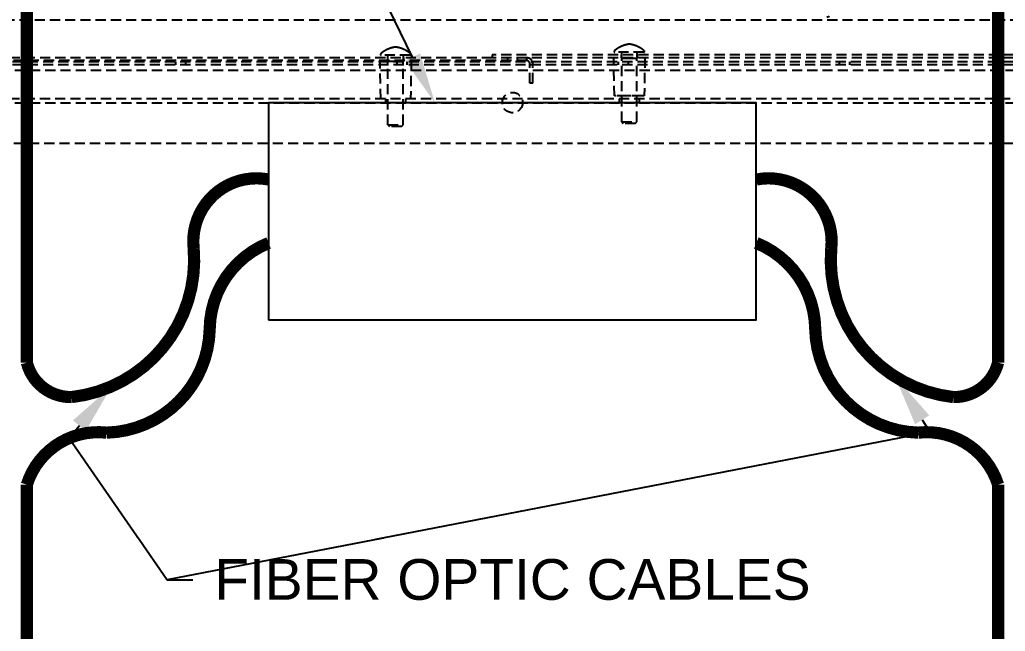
# Model space of a CAD drawing. Header units: feet. Extents: x -208 to 2089, y -974 to 342.
# Drawn here: x 1066.18 to 1090.43, y 220.38 to 235.42 of the extents above; entities that cross this region are included whole.
import ezdxf
from ezdxf import colors
from ezdxf.entities.mleader import LeaderData, LeaderLine
from ezdxf.math import Vec2, Vec3

# ---------------------------------------------------------------- set-up
doc = ezdxf.new("R2010")
doc.units = ezdxf.units.FT
doc.header["$MEASUREMENT"] = 0
doc.linetypes.add('HIDDEN', pattern=[0.375, 0.25, -0.125])
for name, color, linetype in [('CONC-HATCH', 253, 'Continuous'), ('E-CABL-FO', 120, 'FIBER_OPTIC'), ('E-EQPM-CAB', 5, 'Continuous'), ('E-EQPM-ENCL', 8, 'Continuous'), ('G-ANNO-TEXT', 1, 'Continuous')]:
    doc.layers.add(name, color=color, linetype=linetype)
doc.styles.add('NEI-A', font='arial.ttf', dxfattribs={"height": 0.1})
doc.linetypes.add('FIBER_OPTIC', pattern='A,0.2,-0.05,0,-0.05,0.2,-0.15,["FO",Standard,S=0.1,R=0,X=-0.04,Y=-0.05],-0.25,0.2,-0.05,0,-0.05', length=1.2)

msp = doc.modelspace()

# ---------------------------------------------------------------- linework, layer by layer
at = {"layer": 'E-EQPM-ENCL', "linetype": 'HIDDEN'}
for p, q in [((1075.2389, 232.83993), (1075.6139, 232.83993)), ((1075.2389, 232.83993), (1075.2789, 232.79994)), ((1075.5739, 232.79994), (1075.6139, 232.83993)), ((1080.98891, 232.91194), (1081.36391, 232.91194)), ((1080.98891, 232.91194), (1081.02891, 232.87192)), ((1081.32391, 232.87193), (1081.02891, 232.87193)), ((1081.32391, 232.87192), (1081.36391, 232.91194)), ((1075.57391, 232.79993), (1075.27891, 232.79993)), ((1054.40466, 232.38468), (1102.19816, 232.38468))]:
    msp.add_line(p, q, dxfattribs=at)

# ---------------------------------------------------------------- leaders
at = {"layer": 'G-ANNO-TEXT'}
ml = msp.add_multileader_mtext('Standard', dxfattribs=at)
ml.set_content('FIBER OPTIC PATCH PANEL', color=256, style='NEI-A')
ml.set_leader_properties()
ml.build(insert=Vec2(0, 0))
ml.multileader.update_dxf_attribs({"dogleg_length": 0.0625, "arrow_head_size": 1.25, "scale": 10})
ctx = ml.context
ctx.base_point, ctx.scale, ctx.char_height, ctx.arrow_head_size, ctx.landing_gap_size, ctx.plane_origin = Vec3(1070.41758, 246.91875), 10, 1, 1.25, 0.625, Vec3(1080.99314, 250.72419)
notes = []
notes.append((ctx, [(0, (1, 1, 0), (1069.79258, 246.91875), (1, 0), 0.625, [(0, [(1076.3926, 233.37893)], 0, [])])]))
ctx.mtext.insert, ctx.mtext.defined_height, ctx.mtext.flow_direction = Vec3(1071.04258, 247.42728), 0.50853, 5
ctx.mtext.has_bg_fill, ctx.mtext.bg_color, ctx.mtext.bg_scale_factor, ctx.mtext.bg_transparency, ctx.mtext.use_window_bg_color = 1, -1073741824, 1.5, 0, 1
ml = msp.add_multileader_mtext('Standard', dxfattribs=at)
ml.set_content('FIBER OPTIC CABLES', color=256, style='NEI-A')
ml.set_leader_properties()
ml.build(insert=Vec2(0, 0))
ml.multileader.update_dxf_attribs({"dogleg_length": 0.0625, "arrow_head_size": 1.25, "scale": 10})
ctx = ml.context
ctx.base_point, ctx.scale, ctx.char_height, ctx.arrow_head_size, ctx.landing_gap_size, ctx.plane_origin = Vec3(1070.43425, 221.64823), 10, 1, 1.25, 0.625, Vec3(1055.46494, 206.20723)
ctx.text_align_type = 1
notes.append((ctx, [(1, (1, 1, 0), (1069.80925, 221.64823), (1, 0), 0.625, [(3, [(1087.71804, 226.64255), (1088.57507, 225.27674)], 0, []), (1, [(1068.43689, 226.40519), (1067.39602, 225.13423)], 0, [])])]))
ctx.mtext.insert, ctx.mtext.width, ctx.mtext.alignment, ctx.mtext.flow_direction = Vec3(1078.30141, 222.15676), 23.89675, 2, 5
ctx.mtext.has_bg_fill, ctx.mtext.bg_color, ctx.mtext.bg_scale_factor, ctx.mtext.bg_transparency, ctx.mtext.use_window_bg_color = 1, -1073741824, 1.5, 0, 1
for ctx, leaders in notes:
    for number, flags, end, landing, length, lines in leaders:
        leader = LeaderData()
        leader.index, (leader.has_last_leader_line, leader.has_dogleg_vector, leader.attachment_direction) = number, flags
        leader.last_leader_point, leader.dogleg_vector, leader.dogleg_length = Vec3(end), Vec3(landing), length
        for number, points, colour, breaks in lines:
            line = LeaderLine()
            line.index, line.vertices, line.color, line.breaks = number, Vec3.list(points), colors.encode_raw_color(colour), breaks
            leader.lines.append(line)
        ctx.leaders.append(leader)

# ---------------------------------------------------------------- next in the draw order: hatches: boundary and pattern name
at = {"layer": 'CONC-HATCH'}
h = msp.add_hatch(dxfattribs=at)
h.set_pattern_fill('AR-CONC', color=256)
h.set_pattern_definition([(50, (1053.63, 76.627), (7.1726, -0.62752), [0.75, -8.25]), (355, (1053.63, 76.627), (-1.3875, 7.52192), [0.6, -6.6]), (100.4514, (1054.228, 76.5745), (5.7851, 6.8944), [0.6374, -7.01142]), (46.184, (1053.63, 78.627), (10.6724, -1.6552), [1.125, -12.375]), (96.6356, (1054.52, 78.489), (9.3466, 9.7412), [0.9561, -10.51714]), (351.184, (1053.63, 78.627), (9.3466, 9.7412), [0.9, -9.9]), (21, (1054.63, 78.127), (5.96907, -4.02619), [0.75, -8.25]), (326, (1054.63, 78.127), (2.43315, 7.2515), [0.6, -6.6]), (71.4514, (1055.1276, 77.791), (8.40222, 3.2253), [0.6374, -7.01142]), (37.5, (1053.6301, 76.6268), (0.1216, 3.32894), [0, -6.52, 0, -6.7, 0, -6.625]), (7.5, (1053.63, 76.627), (2.630695, 3.94412), [0, -3.82, 0, -6.37, 0, -2.525]), (327.5, (1051.4, 76.6268), (5.338224, -0.22555), [0, -2.5, 0, -7.8, 0, -10.35]), (317.5, (1050.4, 76.627), (5.83186, 1.00105), [0, -3.25, 0, -5.18, 0, -7.35])])
h.paths.add_polyline_path([(1110.30141, 241.41593), (1091.24978, 241.41593), (1091.24978, 235.48793), (1104.33236, 235.48793), (1104.33236, 235.41593), (1104.35607, 235.41593), (1104.40436, 235.41593), (1104.40436, 226.98793), (1104.59186, 226.98793), (1104.59186, 226.73793), (1104.59186, 224.23793), (1104.59186, 223.98793), (1104.40436, 223.98793), (1104.40436, 216.68512, -2.04207298), (1104.40436, 216.49948), (1104.40436, 214.55993), (1104.33236, 214.48793), (1091.24978, 214.48793), (1091.24978, 208.55993), (1110.30141, 208.55993)])
h.paths.add_polyline_path([(1104.417, 216.61172, 0.30781747), (1104.43652, 216.54419, 3.24867847)], flags=17)
h.paths.add_polyline_path([(1089.24978, 241.41593), (1067.35303, 241.41593), (1067.35303, 235.48793), (1089.24978, 235.48793)])
h.paths.add_polyline_path([(1065.35303, 241.41593), (1046.30141, 241.41593), (1046.30141, 208.55993), (1065.35303, 208.55993), (1065.35303, 214.48793), (1052.26986, 214.48793), (1052.26986, 214.55993), (1052.24615, 214.55993), (1052.19786, 214.55993), (1052.19786, 216.49903, -2.02573247), (1052.19786, 216.68558), (1052.19786, 223.98793), (1052.01036, 223.98793), (1052.01036, 224.23793), (1052.01036, 226.73793), (1052.01036, 226.98793), (1052.19786, 226.98793), (1052.19786, 235.41593), (1052.26986, 235.48793), (1065.35303, 235.48793)])
h.paths.add_polyline_path([(1052.18581, 216.57289, 0.30781744), (1052.1663, 216.64042, 3.24867882)], flags=17)
h.paths.add_polyline_path([(1089.24978, 214.48793), (1081.70137, 214.48793), (1081.70137, 214.36645, -0.20151379), (1081.55136, 214.00938), (1081.55135, 213.50745), (1080.55135, 213.50747), (1080.55136, 214.0094, -0.20151172), (1080.40137, 214.36647), (1080.40137, 214.48793), (1067.35303, 214.48793), (1067.35303, 208.55993), (1089.24978, 208.55993)])

# ---------------------------------------------------------------- next in the draw order: linework, layer by layer
at = {"layer": 'E-CABL-FO', "linetype": 'Continuous', "const_width": 0.3, "flags": 128}
for points in [[(1072.30141, 231.49282, 0.50656089), (1070.45766, 229.79617, -0.40596581), (1067.45445, 226.14163, -0.34913556), (1066.35303, 226.98793), (1066.35303, 266.52304)], [(1084.30141, 231.49282, -0.50656089), (1086.14515, 229.79617, 0.40596581), (1089.14836, 226.14163, 0.34913556), (1090.24978, 226.98793), (1090.24978, 266.52304)], [(1072.30141, 229.93171, 0.30266137), (1070.85161, 227.81163, -0.39921119), (1068.31936, 225.26682, 0.35933326), (1066.35303, 223.98793), (1066.35303, 184.45282)], [(1084.30141, 229.93171, -0.30266137), (1085.7512, 227.81163, 0.39921119), (1088.28345, 225.26682, -0.35933326), (1090.24978, 223.98793), (1090.24978, 184.45282)]]:
    msp.add_lwpolyline(points, format="xyb", dxfattribs=at)
at = {"layer": 'E-EQPM-CAB'}
msp.add_lwpolyline([(1072.30141, 228.0456), (1084.30141, 228.0456), (1084.30141, 233.37893), (1072.30141, 233.37893)], close=True, dxfattribs=at)
at = {"layer": 'E-EQPM-ENCL', "linetype": 'HIDDEN'}
for p, q in [((1052.29527, 235.41593), (1104.30695, 235.41593)), ((1075.78201, 234.54993), (1075.0708, 234.54993)), ((1075.23891, 234.39393), (1075.23891, 234.54993)), ((1075.61391, 234.54993), (1075.61391, 234.39393)), ((1104.14941, 234.55993), (1077.80141, 234.55993)), ((1077.80141, 234.55993), (1077.80141, 234.48793)), ((1081.53201, 234.62193), (1080.8208, 234.62193)), ((1080.98141, 234.48793), (1080.98141, 234.55993)), ((1080.98891, 234.46593), (1080.98891, 234.62193)), ((1081.36391, 234.62193), (1081.36391, 234.46593)), ((1081.37241, 234.55993), (1081.37241, 234.48793)), ((1077.80141, 234.48793), (1052.45341, 234.48793)), ((1078.64941, 234.41593), (1052.45341, 234.41593)), ((1104.12616, 234.38468), (1052.47666, 234.38468)), ((1104.12616, 234.31268), (1052.47666, 234.31268)), ((1070.00975, 234.38468), (1070.00975, 234.31268)), ((1070.25974, 234.38468), (1070.25974, 234.31268)), ((1075.05891, 233.47593), (1075.0425, 234.41593)), ((1075.23041, 234.48793), (1075.23041, 234.41593)), ((1075.2389, 232.83993), (1075.2389, 234.39393)), ((1075.27891, 234.39393), (1075.23891, 234.39393)), ((1075.42641, 234.39393), (1075.27891, 234.39393)), ((1075.57391, 234.39393), (1075.42641, 234.39393)), ((1075.45418, 234.38468), (1075.45418, 234.31268)), ((1075.61391, 234.39393), (1075.57391, 234.39393)), ((1075.6139, 232.83993), (1075.6139, 234.39393)), ((1075.62141, 234.48793), (1075.62141, 234.41593)), ((1075.70418, 234.38468), (1075.70418, 234.31268)), ((1075.81031, 234.41593), (1075.79391, 233.47593)), ((1104.14941, 234.48793), (1077.80141, 234.48793)), ((1078.1764, 234.48794), (1078.1764, 234.41594)), ((1078.42641, 234.41594), (1078.42641, 234.48794)), ((1078.64941, 234.48793), (1078.64941, 234.41593)), ((1078.72941, 233.86293), (1078.72941, 234.33593)), ((1078.80141, 233.86293), (1078.80141, 234.33593)), ((1080.80891, 233.54793), (1080.7925, 234.48793)), ((1080.89863, 234.38468), (1080.89863, 234.31268)), ((1081.02891, 234.46593), (1080.98891, 234.46593)), ((1080.98891, 232.91194), (1080.98891, 234.46593)), ((1081.17641, 234.46593), (1081.02891, 234.46593)), ((1081.14863, 234.38468), (1081.14863, 234.31268)), ((1081.32391, 234.46593), (1081.17641, 234.46593)), ((1081.36391, 234.46593), (1081.32391, 234.46593)), ((1081.36391, 232.91194), (1081.36391, 234.46593)), ((1081.56031, 234.48793), (1081.54391, 233.54793)), ((1086.34307, 234.38468), (1086.34307, 234.31268)), ((1086.59308, 234.38468), (1086.59308, 234.31268)), ((1055.92941, 234.17893), (1100.67341, 234.17893)), ((1078.80141, 233.86293), (1078.72941, 233.86293)), ((1080.85391, 233.54793), (1080.80891, 233.54793)), ((1081.13141, 233.54793), (1080.85391, 233.54793)), ((1081.22141, 233.54793), (1081.13141, 233.54793)), ((1081.49891, 233.54793), (1081.22141, 233.54793)), ((1081.54391, 233.54793), (1081.49891, 233.54793)), ((1100.67341, 233.47593), (1055.92941, 233.47593)), ((1055.92941, 233.37893), (1100.67341, 233.37893)), ((1075.17641, 233.47593), (1075.17641, 233.37893)), ((1075.6764, 233.37893), (1075.6764, 233.47593)), ((1080.92641, 233.47593), (1080.92641, 233.37893)), ((1081.42641, 233.37893), (1081.42641, 233.47593))]:
    msp.add_line(p, q, dxfattribs=at)
for points in [[(1075.42641, 234.74993), (1075.41311, 234.74807, 0.00479563), (1075.39983, 234.74595, 0.00475699), (1075.38654, 234.74357, 0.00474535), (1075.37327, 234.74093, 0.00477711), (1075.36002, 234.73803, 0.00479284), (1075.3468, 234.73487, 0.00480193), (1075.33362, 234.73144, 0.00480825), (1075.32049, 234.72776, 0.00482082), (1075.3074, 234.72381, 0.00482834), (1075.29438, 234.7196, 0.004838), (1075.28142, 234.71513, 0.00484233), (1075.26854, 234.71042, 0.00484714), (1075.25574, 234.70544, 0.00485451), (1075.24303, 234.70021, 0.00486778), (1075.23042, 234.69473, 0.00485861), (1075.21792, 234.689, 0.00483244), (1075.20554, 234.68303, 0.00487418), (1075.19326, 234.67682, 0.00497065), (1075.18109, 234.67035, 0.00483298), (1075.1691, 234.66369, 0.00451878), (1075.15732, 234.65685, 0.0049728), (1075.14551, 234.64964, 0.00590389), (1075.13362, 234.64201, 0.00450301), (1075.12253, 234.63472, 0.00160069), (1075.11259, 234.62801, 0.00629484), (1075.10022, 234.61895, 0.01080276), (1075.08169, 234.60443, 0.00531263), (1075.05774, 234.58507, 0.0028265)], [(1075.79508, 234.58507), (1075.78473, 234.59382, 0.00484218), (1075.77421, 234.60239, 0.00481363), (1075.76349, 234.61076, 0.00480336), (1075.7526, 234.61895, 0.00482676), (1075.74152, 234.62693, 0.00483796), (1075.73028, 234.63472, 0.00484304), (1075.71887, 234.64228, 0.00484614), (1075.7073, 234.64964, 0.00485348), (1075.69558, 234.65678, 0.00485736), (1075.68371, 234.66369, 0.00486195), (1075.6717, 234.67037, 0.00486268), (1075.65955, 234.67682, 0.00486233), (1075.64728, 234.68303, 0.00486597), (1075.63489, 234.689, 0.00487388), (1075.62239, 234.69473, 0.0048612), (1075.60978, 234.70021, 0.00483021), (1075.59708, 234.70544, 0.00486766), (1075.58427, 234.71042, 0.0049575), (1075.57137, 234.71514, 0.00481818), (1075.55844, 234.7196, 0.00450323), (1075.54552, 234.72379, 0.00494707), (1075.53233, 234.72776, 0.00586008), (1075.51877, 234.7315, 0.00447513), (1075.50601, 234.73487, 0.0016083), (1075.49444, 234.73778, 0.00623241), (1075.47954, 234.74093, 0.01067718), (1075.45655, 234.74503, 0.00525922), (1075.42641, 234.74993, 0.00280326)], [(1081.1764, 234.82193), (1081.16311, 234.82007, 0.00479545), (1081.14982, 234.81796, 0.0047568), (1081.13654, 234.81557, 0.00474515), (1081.12327, 234.81294, 0.0047769), (1081.11002, 234.81003, 0.00479261), (1081.0968, 234.80687, 0.00480169), (1081.08362, 234.80344, 0.004808), (1081.07048, 234.79976, 0.00482056), (1081.0574, 234.79581, 0.00482807), (1081.04437, 234.7916, 0.00483772), (1081.03142, 234.78714, 0.00484205), (1081.01854, 234.78242, 0.00484685), (1081.00574, 234.77744, 0.00485421), (1080.99303, 234.77221, 0.00486747), (1080.98042, 234.76673, 0.00485829), (1080.96792, 234.761, 0.00483212), (1080.95553, 234.75504, 0.00487385), (1080.94326, 234.74882, 0.00497031), (1080.93109, 234.74235, 0.00483265), (1080.9191, 234.73569, 0.00451846), (1080.90732, 234.72885, 0.00497244), (1080.89551, 234.72164, 0.00590346), (1080.88361, 234.71401, 0.00450268), (1080.87253, 234.70672, 0.00160057), (1080.86259, 234.70001, 0.00629437), (1080.85021, 234.69095, 0.01080196), (1080.83168, 234.67643, 0.00531224), (1080.80773, 234.65708, 0.00282629)], [(1081.54509, 234.65708), (1081.53474, 234.66582, 0.00484176), (1081.52422, 234.67439, 0.00481321), (1081.5135, 234.68276, 0.00480293), (1081.5026, 234.69095, 0.00482632), (1081.49153, 234.69893, 0.00483752), (1081.48029, 234.70672, 0.00484259), (1081.46887, 234.71429, 0.0048457), (1081.45731, 234.72164, 0.00485303), (1081.44558, 234.72878, 0.00485691), (1081.43371, 234.73569, 0.00486149), (1081.4217, 234.74237, 0.00486222), (1081.40956, 234.74882, 0.00486187), (1081.39729, 234.75503, 0.00486551), (1081.38489, 234.761, 0.00487343), (1081.37239, 234.76673, 0.00486075), (1081.35978, 234.77221, 0.00482976), (1081.34708, 234.77744, 0.00486721), (1081.33428, 234.78242, 0.00495705), (1081.32137, 234.78714, 0.00481774), (1081.30844, 234.7916, 0.00450283), (1081.29552, 234.79579, 0.00494663), (1081.28233, 234.79976, 0.00585957), (1081.26877, 234.80351, 0.00447475), (1081.25601, 234.80687, 0.00160816), (1081.24444, 234.80978, 0.00623189), (1081.22954, 234.81294, 0.01067634), (1081.20654, 234.81703, 0.00525882), (1081.1764, 234.82193, 0.00280305)], [(1075.05774, 234.58507), (1075.05727, 234.58465, 0.00866342), (1075.0568, 234.58421, 0.00809029), (1075.05633, 234.58374, 0.00796984), (1075.05588, 234.58325, 0.00837721), (1075.05543, 234.58272, 0.0085743), (1075.05499, 234.58218, 0.00873864), (1075.05456, 234.58161, 0.00885691), (1075.05415, 234.58101, 0.0090813), (1075.05375, 234.58038, 0.00921756), (1075.05336, 234.57973, 0.0094237), (1075.053, 234.57905, 0.009552), (1075.05266, 234.57835, 0.00975604), (1075.05234, 234.57762, 0.00988065), (1075.05204, 234.57687, 0.01007495), (1075.05177, 234.57609, 0.01019246), (1075.05153, 234.57529, 0.01037498), (1075.05132, 234.57447, 0.01048378), (1075.05115, 234.57364, 0.01065091), (1075.051, 234.57278, 0.01074888), (1075.0509, 234.57192, 0.01089736), (1075.05083, 234.57103, 0.01098256), (1075.0508, 234.57014, 0.01110916), (1075.05081, 234.56924, 0.01117979), (1075.05086, 234.56834, 0.01128168), (1075.05095, 234.56743, 0.01133604), (1075.05109, 234.56653, 0.01141046), (1075.05127, 234.56562, 0.01144767), (1075.05149, 234.56473, 0.01149378), (1075.05175, 234.56384, 0.01151152), (1075.05205, 234.56296, 0.01152439), (1075.05239, 234.5621, 0.01152274), (1075.05278, 234.56126, 0.01150617), (1075.0532, 234.56044, 0.01148763), (1075.05365, 234.55964, 0.01144314), (1075.05414, 234.55886, 0.01140693), (1075.05466, 234.55811, 0.01133298), (1075.05521, 234.55739, 0.01127913), (1075.05579, 234.55671, 0.01117774), (1075.0564, 234.55605, 0.01110817), (1075.05703, 234.55543, 0.01098314), (1075.05767, 234.55484, 0.01089737), (1075.05834, 234.55429, 0.0107462), (1075.05902, 234.55377, 0.01065341), (1075.05971, 234.55329, 0.0104987), (1075.06041, 234.55284, 0.0103741), (1075.06112, 234.55243, 0.01015055), (1075.06184, 234.55205, 0.01009143), (1075.06256, 234.55171, 0.01003904), (1075.06328, 234.5514, 0.00971456), (1075.06399, 234.55113, 0.00904221), (1075.0647, 234.55088, 0.00959164), (1075.06542, 234.55067, 0.01082117), (1075.06615, 234.55049, 0.00855609), (1075.06682, 234.55033, 0.0038669), (1075.06743, 234.55021, 0.01092346), (1075.06819, 234.55011, 0.0180396), (1075.06933, 234.55002, 0.00933079), (1075.07079, 234.54994, 0.00522501)], [(1075.78201, 234.54994), (1075.78264, 234.54995, 0.00866257), (1075.78328, 234.54998, 0.00808964), (1075.78394, 234.55003, 0.00796935), (1075.78461, 234.55011, 0.00837684), (1075.78529, 234.55021, 0.00857409), (1075.78598, 234.55033, 0.00873858), (1075.78668, 234.55049, 0.00885704), (1075.78738, 234.55067, 0.00908161), (1075.7881, 234.55088, 0.00921806), (1075.78881, 234.55113, 0.0094244), (1075.78953, 234.5514, 0.00955292), (1075.79025, 234.55171, 0.00975717), (1075.79097, 234.55205, 0.00988199), (1075.79168, 234.55243, 0.01007651), (1075.79239, 234.55284, 0.01019423), (1075.7931, 234.55329, 0.01037697), (1075.79379, 234.55377, 0.01048596), (1075.79447, 234.55429, 0.01065329), (1075.79514, 234.55484, 0.01075143), (1075.79578, 234.55543, 0.01090008), (1075.79641, 234.55605, 0.01098542), (1075.79702, 234.55671, 0.01111214), (1075.7976, 234.55739, 0.01118287), (1075.79815, 234.55811, 0.01128482), (1075.79867, 234.55886, 0.01133923), (1075.79916, 234.55964, 0.01141368), (1075.79962, 234.56044, 0.01145085), (1075.80004, 234.56126, 0.01149689), (1075.80042, 234.5621, 0.01151458), (1075.80076, 234.56296, 0.01152732), (1075.80106, 234.56384, 0.01152586), (1075.80132, 234.56473, 0.01150983), (1075.80154, 234.56562, 0.01149097), (1075.80172, 234.56653, 0.01144565), (1075.80186, 234.56743, 0.01140875), (1075.80195, 234.56834, 0.01133422), (1075.802, 234.56924, 0.01127973), (1075.80201, 234.57014, 0.01117771), (1075.80198, 234.57103, 0.01110752), (1075.80191, 234.57192, 0.01098191), (1075.80181, 234.57278, 0.01089556), (1075.80167, 234.57364, 0.01074387), (1075.80149, 234.57447, 0.01065057), (1075.80128, 234.57529, 0.01049541), (1075.80104, 234.57609, 0.01037039), (1075.80077, 234.57687, 0.01014652), (1075.80048, 234.57762, 0.01008703), (1075.80016, 234.57835, 0.01003433), (1075.79981, 234.57905, 0.0097097), (1075.79945, 234.57973, 0.00903745), (1075.79907, 234.58038, 0.00958637), (1075.79867, 234.58101, 0.010815), (1075.79824, 234.58162, 0.00855105), (1075.79782, 234.58218, 0.00386458), (1075.79744, 234.58267, 0.01091686), (1075.79694, 234.58325, 0.01802846), (1075.79614, 234.58406, 0.009325), (1075.79508, 234.58507, 0.00522178)], [(1080.80773, 234.65708), (1080.80726, 234.65666, 0.0086628), (1080.80679, 234.65621, 0.00808954), (1080.80633, 234.65574, 0.00796893), (1080.80587, 234.65525, 0.00837607), (1080.80543, 234.65473, 0.00857295), (1080.80499, 234.65418, 0.00873707), (1080.80456, 234.65361, 0.00885514), (1080.80415, 234.65301, 0.00907931), (1080.80375, 234.65238, 0.00921535), (1080.80336, 234.65173, 0.00942127), (1080.803, 234.65105, 0.00954938), (1080.80266, 234.65035, 0.00975321), (1080.80233, 234.64962, 0.00987763), (1080.80204, 234.64887, 0.01007175), (1080.80177, 234.64809, 0.01018912), (1080.80153, 234.64729, 0.01037149), (1080.80132, 234.64648, 0.01048018), (1080.80114, 234.64564, 0.01064721), (1080.801, 234.64479, 0.01074513), (1080.8009, 234.64392, 0.01089357), (1080.80083, 234.64304, 0.01097878), (1080.8008, 234.64214, 0.01110543), (1080.80081, 234.64124, 0.01117612), (1080.80086, 234.64034, 0.01127805), (1080.80095, 234.63943, 0.01133264), (1080.80109, 234.63853, 0.01140741), (1080.80127, 234.63762, 0.01144459), (1080.80149, 234.63673, 0.0114903), (1080.80175, 234.63584, 0.01150922), (1080.80205, 234.63496, 0.01152446), (1080.80239, 234.6341, 0.01152451), (1080.80278, 234.63326, 0.01150938), (1080.8032, 234.63244, 0.01149024), (1080.80365, 234.63164, 0.01144411), (1080.80414, 234.63086, 0.01140662), (1080.80466, 234.63011, 0.01133165), (1080.80522, 234.62939, 0.01127668), (1080.80579, 234.62871, 0.01117425), (1080.8064, 234.62805, 0.01110364), (1080.80703, 234.62743, 0.01097771), (1080.80768, 234.62684, 0.01089104), (1080.80834, 234.62628, 0.01073912), (1080.80902, 234.62577, 0.0106456), (1080.80971, 234.62528, 0.01049031), (1080.81042, 234.62484, 0.01036517), (1080.81113, 234.62442, 0.01014127), (1080.81184, 234.62405, 0.01008172), (1080.81256, 234.62371, 0.01002899), (1080.81328, 234.6234, 0.00970451), (1080.814, 234.62312, 0.00903263), (1080.81471, 234.62288, 0.00958129), (1080.81543, 234.62266, 0.01080934), (1080.81615, 234.62248, 0.00854667), (1080.81683, 234.62233, 0.00386264), (1080.81744, 234.6222, 0.01091145), (1080.8182, 234.6221, 0.01802007), (1080.81934, 234.62201, 0.00932097), (1080.8208, 234.62193, 0.00521961)], [(1081.53202, 234.62193), (1081.53265, 234.62194, 0.0086659), (1081.53329, 234.62197, 0.00809219), (1081.53395, 234.62202, 0.00797131), (1081.53462, 234.6221, 0.00837831), (1081.5353, 234.6222, 0.00857495), (1081.53599, 234.62233, 0.0087388), (1081.53668, 234.62248, 0.00885656), (1081.53739, 234.62266, 0.00908041), (1081.5381, 234.62288, 0.0092161), (1081.53882, 234.62312, 0.00942165), (1081.53954, 234.6234, 0.00954935), (1081.54025, 234.62371, 0.00975277), (1081.54097, 234.62405, 0.00987674), (1081.54169, 234.62442, 0.01007042), (1081.5424, 234.62484, 0.01018731), (1081.5431, 234.62528, 0.01036922), (1081.54379, 234.62577, 0.01047743), (1081.54447, 234.62628, 0.01064399), (1081.54514, 234.62684, 0.01074145), (1081.54579, 234.62743, 0.01088945), (1081.54641, 234.62805, 0.01097425), (1081.54702, 234.62871, 0.0111005), (1081.5476, 234.62939, 0.01117083), (1081.54815, 234.63011, 0.01127243), (1081.54867, 234.63086, 0.01132677), (1081.54916, 234.63164, 0.01140136), (1081.54962, 234.63244, 0.01143832), (1081.55004, 234.63326, 0.01148378), (1081.55042, 234.6341, 0.01150287), (1081.55076, 234.63496, 0.01151875), (1081.55106, 234.63584, 0.0115185), (1081.55132, 234.63673, 0.01150206), (1081.55154, 234.63762, 0.01148265), (1081.55172, 234.63853, 0.01143715), (1081.55186, 234.63943, 0.01140012), (1081.55195, 234.64034, 0.01132546), (1081.552, 234.64124, 0.01127092), (1081.55201, 234.64214, 0.01116899), (1081.55198, 234.64304, 0.01109893), (1081.55192, 234.64392, 0.01097355), (1081.55181, 234.64479, 0.01088746), (1081.55167, 234.64564, 0.01073613), (1081.55149, 234.64648, 0.01064321), (1081.55128, 234.64729, 0.0104885), (1081.55104, 234.64809, 0.01036396), (1081.55078, 234.64887, 0.01014063), (1081.55048, 234.64962, 0.01008164), (1081.55016, 234.65035, 0.01002944), (1081.54982, 234.65105, 0.00970546), (1081.54945, 234.65173, 0.00903395), (1081.54907, 234.65238, 0.00958315), (1081.54867, 234.65301, 0.01081199), (1081.54824, 234.65362, 0.0085492), (1081.54783, 234.65418, 0.00386389), (1081.54745, 234.65467, 0.01091527), (1081.54694, 234.65525, 0.0180276), (1081.54614, 234.65606, 0.00932538), (1081.54509, 234.65708, 0.00522222)]]:
    msp.add_lwpolyline(points, format="xyb", dxfattribs=at)
msp.add_circle((1078.30141, 233.38468), 0.25, dxfattribs=at)
for radius in [0.152, 0.08]:
    msp.add_arc((1078.64941, 234.33593), radius, 0, 90, dxfattribs=at)

# ---------------------------------------------------------------- next in the draw order: leaders
at = {"layer": 'G-ANNO-TEXT'}
ml = msp.add_multileader_mtext('Standard', dxfattribs=at)
ml.set_content('TRAFFIC RATED (TIER 15 OR 22, AS REQUIRED) UNDERGROUND ENCLOSURE. MINIMUM DIMENSIONS (WIDTHXLENGTHXDEPTH) 30" X 48" X 36"', color=256, style='NEI-A')
ml.set_leader_properties()
ml.build(insert=Vec2(0, 0))
ml.multileader.update_dxf_attribs({"dogleg_length": 0.0625, "arrow_head_size": 2.5, "scale": 20})
ctx = ml.context
ctx.base_point, ctx.scale, ctx.char_height, ctx.arrow_head_size, ctx.landing_gap_size, ctx.plane_origin = Vec3(822.03917, 239.78075), 20, 2, 2.5, 1.25, Vec3(854.3332, 229.89488)
notes = []
notes.append((ctx, [(0, (1, 1, 0), (820.78917, 239.78075), (1, 0), 1.25, [(0, [(804.7017, 215.67996)], 0, [])])]))
ctx.mtext.insert, ctx.mtext.width, ctx.mtext.flow_direction = Vec3(823.28917, 240.79848), 53.0860496, 5
for ctx, leaders in notes:
    for number, flags, end, landing, length, lines in leaders:
        leader = LeaderData()
        leader.index, (leader.has_last_leader_line, leader.has_dogleg_vector, leader.attachment_direction) = number, flags
        leader.last_leader_point, leader.dogleg_vector, leader.dogleg_length = Vec3(end), Vec3(landing), length
        for number, points, colour, breaks in lines:
            line = LeaderLine()
            line.index, line.vertices, line.color, line.breaks = number, Vec3.list(points), colors.encode_raw_color(colour), breaks
            leader.lines.append(line)
        ctx.leaders.append(leader)

doc.saveas('drawing.dxf')
